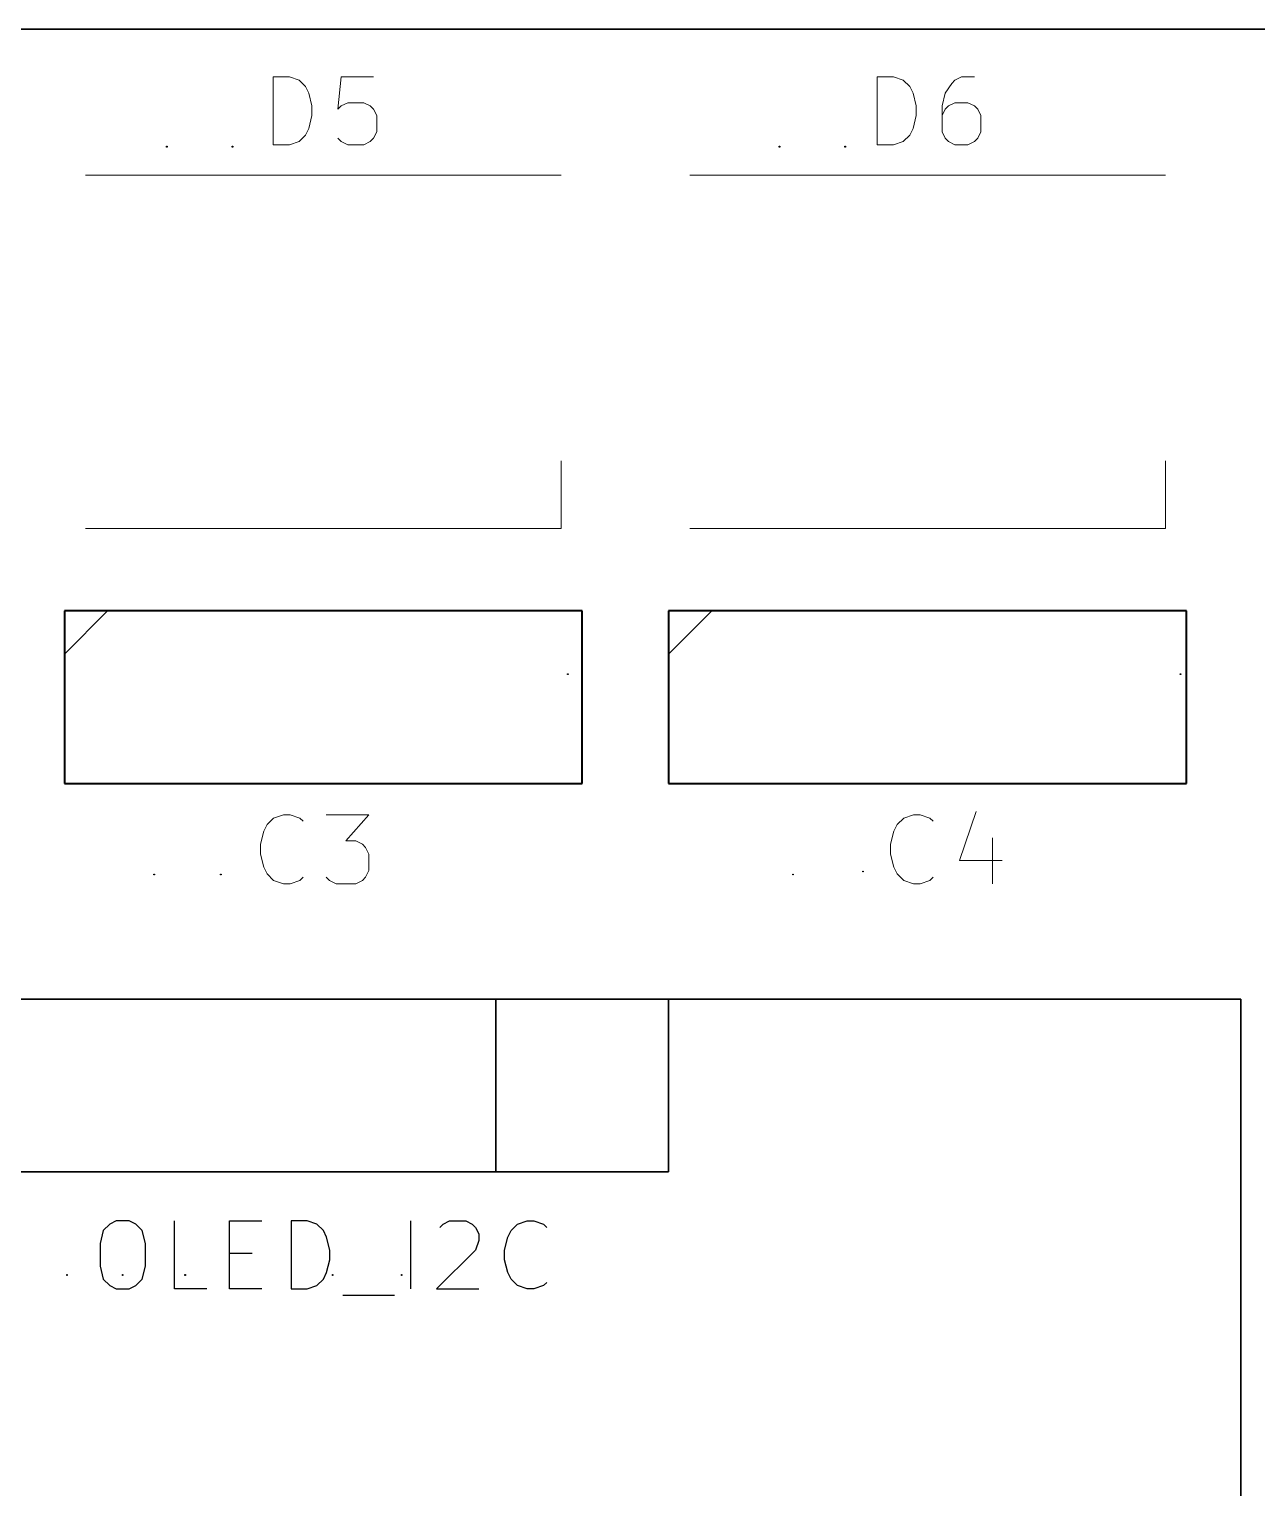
# Model space of a CAD drawing. Header units: millimetres. Extents: x -139 to 75, y -28 to 93.
# Drawn here: x -116.92 to -98.86, y 53.27 to 74.73 of the extents above; entities that cross this region are included whole.
import ezdxf

# ---------------------------------------------------------------- set-up
doc = ezdxf.new("R2010")
doc.units = ezdxf.units.MM
doc.header["$MEASUREMENT"] = 0
doc.header["$XCLIPFRAME"] = 0
doc.layers.add('Layer 1', color=7, linetype='Continuous')
picture_1 = doc.add_image_def('image117.jpg', size_in_pixel=(45, 45))
picture_2 = doc.add_image_def('image118.jpg', size_in_pixel=(45, 45))
picture_3 = doc.add_image_def('image132.jpg', size_in_pixel=(34, 72))
picture_4 = doc.add_image_def('image133.jpg', size_in_pixel=(34, 72))
picture_5 = doc.add_image_def('image134.jpg', size_in_pixel=(40, 72))
picture_6 = doc.add_image_def('image135.jpg', size_in_pixel=(44, 72))
picture_7 = doc.add_image_def('image136.jpg', size_in_pixel=(44, 72))
picture_8 = doc.add_image_def('image172.jpg', size_in_pixel=(45, 73))
picture_9 = doc.add_image_def('image173.jpg', size_in_pixel=(45, 73))
picture_10 = doc.add_image_def('image174.jpg', size_in_pixel=(45, 73))
picture_11 = doc.add_image_def('image175.jpg', size_in_pixel=(45, 52))
picture_12 = doc.add_image_def('image230.jpg', size_in_pixel=(41, 72))
picture_13 = doc.add_image_def('image231.jpg', size_in_pixel=(41, 72))
picture_14 = doc.add_image_def('image232.jpg', size_in_pixel=(41, 72))
picture_15 = doc.add_image_def('image233.jpg', size_in_pixel=(41, 72))

msp = doc.modelspace()

# ---------------------------------------------------------------- linework, layer by layer
at = {"layer": 'Layer 1', "color": 52, "lineweight": 30}
msp.add_open_spline([(-92.3544, 74.7349), (-92.3544, 74.7349), (-132.3542, 74.7349), (-132.3542, 74.7349)], degree=3, dxfattribs=at)
at = {"layer": 'Layer 1', "color": 52, "lineweight": 15}
for points, knots in [([(-113.3296, 73.0331), (-113.3296, 73.0331), (-113.3296, 74.0339), (-113.3296, 74.0339), (-113.3296, 74.0339), (-113.3296, 74.0339), (-113.0909, 74.0339), (-113.0909, 74.0339), (-113.0909, 74.0339), (-113.0909, 74.0339), (-112.9486, 73.9856), (-112.9486, 73.9856), (-112.9486, 73.9856), (-112.9486, 73.9856), (-112.8521, 73.8917), (-112.8521, 73.8917), (-112.8521, 73.8917), (-112.8521, 73.8917), (-112.8038, 73.7951), (-112.8038, 73.7951), (-112.8038, 73.7951), (-112.8038, 73.7951), (-112.7581, 73.6046), (-112.7581, 73.6046), (-112.7581, 73.6046), (-112.7581, 73.6046), (-112.7581, 73.4624), (-112.7581, 73.4624), (-112.7581, 73.4624), (-112.7581, 73.4624), (-112.8038, 73.2719), (-112.8038, 73.2719), (-112.8038, 73.2719), (-112.8038, 73.2719), (-112.8521, 73.1754), (-112.8521, 73.1754), (-112.8521, 73.1754), (-112.8521, 73.1754), (-112.9486, 73.0814), (-112.9486, 73.0814), (-112.9486, 73.0814), (-112.9486, 73.0814), (-113.0909, 73.0331), (-113.0909, 73.0331), (-113.0909, 73.0331), (-113.0909, 73.0331), (-113.3296, 73.0331), (-113.3296, 73.0331)], [0, 0, 0, 0, 0.0769231, 0.0769231, 0.0769231, 0.0769231, 0.1538462, 0.1538462, 0.1538462, 0.1538462, 0.2307692, 0.2307692, 0.2307692, 0.2307692, 0.3076923, 0.3076923, 0.3076923, 0.3076923, 0.3846154, 0.3846154, 0.3846154, 0.3846154, 0.4615385, 0.4615385, 0.4615385, 0.4615385, 0.5384615, 0.5384615, 0.5384615, 0.5384615, 0.6153846, 0.6153846, 0.6153846, 0.6153846, 0.6923077, 0.6923077, 0.6923077, 0.6923077, 0.7692308, 0.7692308, 0.7692308, 0.7692308, 0.8461538, 0.8461538, 0.8461538, 0.8461538, 1, 1, 1, 1]), ([(-111.8514, 74.0339), (-111.8514, 74.0339), (-112.3289, 74.0339), (-112.3289, 74.0339), (-112.3289, 74.0339), (-112.3289, 74.0339), (-112.3771, 73.5564), (-112.3771, 73.5564), (-112.3771, 73.5564), (-112.3771, 73.5564), (-112.3289, 73.6046), (-112.3289, 73.6046), (-112.3289, 73.6046), (-112.3289, 73.6046), (-112.2324, 73.6529), (-112.2324, 73.6529), (-112.2324, 73.6529), (-112.2324, 73.6529), (-111.9962, 73.6529), (-111.9962, 73.6529), (-111.9962, 73.6529), (-111.9962, 73.6529), (-111.8997, 73.6046), (-111.8997, 73.6046), (-111.8997, 73.6046), (-111.8997, 73.6046), (-111.8514, 73.5564), (-111.8514, 73.5564), (-111.8514, 73.5564), (-111.8514, 73.5564), (-111.8057, 73.4624), (-111.8057, 73.4624), (-111.8057, 73.4624), (-111.8057, 73.4624), (-111.8057, 73.2236), (-111.8057, 73.2236), (-111.8057, 73.2236), (-111.8057, 73.2236), (-111.8514, 73.1297), (-111.8514, 73.1297), (-111.8514, 73.1297), (-111.8514, 73.1297), (-111.8997, 73.0814), (-111.8997, 73.0814), (-111.8997, 73.0814), (-111.8997, 73.0814), (-111.9962, 73.0331), (-111.9962, 73.0331), (-111.9962, 73.0331), (-111.9962, 73.0331), (-112.2324, 73.0331), (-112.2324, 73.0331), (-112.2324, 73.0331), (-112.2324, 73.0331), (-112.3289, 73.0814), (-112.3289, 73.0814), (-112.3289, 73.0814), (-112.3289, 73.0814), (-112.3771, 73.1297), (-112.3771, 73.1297)], [0, 0, 0, 0, 0.0625, 0.0625, 0.0625, 0.0625, 0.125, 0.125, 0.125, 0.125, 0.1875, 0.1875, 0.1875, 0.1875, 0.25, 0.25, 0.25, 0.25, 0.3125, 0.3125, 0.3125, 0.3125, 0.375, 0.375, 0.375, 0.375, 0.4375, 0.4375, 0.4375, 0.4375, 0.5, 0.5, 0.5, 0.5, 0.5625, 0.5625, 0.5625, 0.5625, 0.625, 0.625, 0.625, 0.625, 0.6875, 0.6875, 0.6875, 0.6875, 0.75, 0.75, 0.75, 0.75, 0.8125, 0.8125, 0.8125, 0.8125, 0.875, 0.875, 0.875, 0.875, 1, 1, 1, 1]), ([(-111.8514, 74.0339), (-111.8514, 74.0339), (-111.8514, 74.0339), (-111.8514, 74.0339), (-111.8514, 74.0339), (-111.8514, 74.0339), (-111.8514, 74.0339), (-111.8514, 74.0339)], [0, 0, 0, 0, 0.3333333, 0.3333333, 0.3333333, 0.3333333, 1, 1, 1, 1]), ([(-104.4397, 73.0331), (-104.4397, 73.0331), (-104.4397, 74.0339), (-104.4397, 74.0339), (-104.4397, 74.0339), (-104.4397, 74.0339), (-104.201, 74.0339), (-104.201, 74.0339), (-104.201, 74.0339), (-104.201, 74.0339), (-104.0587, 73.9856), (-104.0587, 73.9856), (-104.0587, 73.9856), (-104.0587, 73.9856), (-103.9622, 73.8917), (-103.9622, 73.8917), (-103.9622, 73.8917), (-103.9622, 73.8917), (-103.9139, 73.7951), (-103.9139, 73.7951), (-103.9139, 73.7951), (-103.9139, 73.7951), (-103.8682, 73.6046), (-103.8682, 73.6046), (-103.8682, 73.6046), (-103.8682, 73.6046), (-103.8682, 73.4624), (-103.8682, 73.4624), (-103.8682, 73.4624), (-103.8682, 73.4624), (-103.9139, 73.2719), (-103.9139, 73.2719), (-103.9139, 73.2719), (-103.9139, 73.2719), (-103.9622, 73.1754), (-103.9622, 73.1754), (-103.9622, 73.1754), (-103.9622, 73.1754), (-104.0587, 73.0814), (-104.0587, 73.0814), (-104.0587, 73.0814), (-104.0587, 73.0814), (-104.201, 73.0331), (-104.201, 73.0331), (-104.201, 73.0331), (-104.201, 73.0331), (-104.4397, 73.0331), (-104.4397, 73.0331)], [0, 0, 0, 0, 0.0769231, 0.0769231, 0.0769231, 0.0769231, 0.1538462, 0.1538462, 0.1538462, 0.1538462, 0.2307692, 0.2307692, 0.2307692, 0.2307692, 0.3076923, 0.3076923, 0.3076923, 0.3076923, 0.3846154, 0.3846154, 0.3846154, 0.3846154, 0.4615385, 0.4615385, 0.4615385, 0.4615385, 0.5384615, 0.5384615, 0.5384615, 0.5384615, 0.6153846, 0.6153846, 0.6153846, 0.6153846, 0.6923077, 0.6923077, 0.6923077, 0.6923077, 0.7692308, 0.7692308, 0.7692308, 0.7692308, 0.8461538, 0.8461538, 0.8461538, 0.8461538, 1, 1, 1, 1]), ([(-103.0097, 74.0339), (-103.0097, 74.0339), (-103.2002, 74.0339), (-103.2002, 74.0339), (-103.2002, 74.0339), (-103.2002, 74.0339), (-103.2967, 73.9856), (-103.2967, 73.9856), (-103.2967, 73.9856), (-103.2967, 73.9856), (-103.3424, 73.9374), (-103.3424, 73.9374), (-103.3424, 73.9374), (-103.3424, 73.9374), (-103.439, 73.7951), (-103.439, 73.7951), (-103.439, 73.7951), (-103.439, 73.7951), (-103.4872, 73.6046), (-103.4872, 73.6046), (-103.4872, 73.6046), (-103.4872, 73.6046), (-103.4872, 73.2236), (-103.4872, 73.2236), (-103.4872, 73.2236), (-103.4872, 73.2236), (-103.439, 73.1297), (-103.439, 73.1297), (-103.439, 73.1297), (-103.439, 73.1297), (-103.3907, 73.0814), (-103.3907, 73.0814), (-103.3907, 73.0814), (-103.3907, 73.0814), (-103.2967, 73.0331), (-103.2967, 73.0331), (-103.2967, 73.0331), (-103.2967, 73.0331), (-103.1062, 73.0331), (-103.1062, 73.0331), (-103.1062, 73.0331), (-103.1062, 73.0331), (-103.0097, 73.0814), (-103.0097, 73.0814), (-103.0097, 73.0814), (-103.0097, 73.0814), (-102.9614, 73.1297), (-102.9614, 73.1297), (-102.9614, 73.1297), (-102.9614, 73.1297), (-102.9157, 73.2236), (-102.9157, 73.2236), (-102.9157, 73.2236), (-102.9157, 73.2236), (-102.9157, 73.4624), (-102.9157, 73.4624), (-102.9157, 73.4624), (-102.9157, 73.4624), (-102.9614, 73.5564), (-102.9614, 73.5564), (-102.9614, 73.5564), (-102.9614, 73.5564), (-103.0097, 73.6046), (-103.0097, 73.6046), (-103.0097, 73.6046), (-103.0097, 73.6046), (-103.1062, 73.6529), (-103.1062, 73.6529), (-103.1062, 73.6529), (-103.1062, 73.6529), (-103.2967, 73.6529), (-103.2967, 73.6529), (-103.2967, 73.6529), (-103.2967, 73.6529), (-103.3907, 73.6046), (-103.3907, 73.6046), (-103.3907, 73.6046), (-103.3907, 73.6046), (-103.439, 73.5564), (-103.439, 73.5564), (-103.439, 73.5564), (-103.439, 73.5564), (-103.4872, 73.4624), (-103.4872, 73.4624)], [0, 0, 0, 0, 0.0454545, 0.0454545, 0.0454545, 0.0454545, 0.0909091, 0.0909091, 0.0909091, 0.0909091, 0.1363636, 0.1363636, 0.1363636, 0.1363636, 0.1818182, 0.1818182, 0.1818182, 0.1818182, 0.2272727, 0.2272727, 0.2272727, 0.2272727, 0.2727273, 0.2727273, 0.2727273, 0.2727273, 0.3181818, 0.3181818, 0.3181818, 0.3181818, 0.3636364, 0.3636364, 0.3636364, 0.3636364, 0.4090909, 0.4090909, 0.4090909, 0.4090909, 0.4545455, 0.4545455, 0.4545455, 0.4545455, 0.5, 0.5, 0.5, 0.5, 0.5454545, 0.5454545, 0.5454545, 0.5454545, 0.5909091, 0.5909091, 0.5909091, 0.5909091, 0.6363636, 0.6363636, 0.6363636, 0.6363636, 0.6818182, 0.6818182, 0.6818182, 0.6818182, 0.7272727, 0.7272727, 0.7272727, 0.7272727, 0.7727273, 0.7727273, 0.7727273, 0.7727273, 0.8181818, 0.8181818, 0.8181818, 0.8181818, 0.8636364, 0.8636364, 0.8636364, 0.8636364, 0.9090909, 0.9090909, 0.9090909, 0.9090909, 1, 1, 1, 1]), ([(-103.0097, 74.0339), (-103.0097, 74.0339), (-103.0097, 74.0339), (-103.0097, 74.0339), (-103.0097, 74.0339), (-103.0097, 74.0339), (-103.0097, 74.0339), (-103.0097, 74.0339)], [0, 0, 0, 0, 0.3333333, 0.3333333, 0.3333333, 0.3333333, 1, 1, 1, 1])]:
    msp.add_open_spline(points, degree=3, knots=knots, dxfattribs=at)
at = {"layer": 'Layer 1', "color": 136, "lineweight": 13}
for points in [[(-116.0906, 72.5861), (-116.0906, 72.5861), (-109.0905, 72.5861), (-109.0905, 72.5861)], [(-107.2007, 72.5861), (-107.2007, 72.5861), (-100.2005, 72.5861), (-100.2005, 72.5861)], [(-109.0905, 67.3867), (-109.0905, 67.3867), (-109.0905, 68.3849), (-109.0905, 68.3849)], [(-100.2005, 67.3867), (-100.2005, 67.3867), (-100.2005, 68.3849), (-100.2005, 68.3849)], [(-116.0906, 67.3867), (-116.0906, 67.3867), (-109.0905, 67.3867), (-109.0905, 67.3867)], [(-107.2007, 67.3867), (-107.2007, 67.3867), (-100.2005, 67.3867), (-100.2005, 67.3867)]]:
    msp.add_open_spline(points, degree=3, dxfattribs=at)
for points in [[(-116.0906, 72.5861), (-116.0906, 72.5861), (-116.0906, 72.5861), (-116.0906, 72.5861), (-116.0906, 72.5861), (-116.0906, 72.5861), (-116.0906, 72.5861), (-116.0906, 72.5861)], [(-107.2007, 72.5861), (-107.2007, 72.5861), (-107.2007, 72.5861), (-107.2007, 72.5861), (-107.2007, 72.5861), (-107.2007, 72.5861), (-107.2007, 72.5861), (-107.2007, 72.5861)], [(-116.0906, 67.3867), (-116.0906, 67.3867), (-116.0906, 67.3867), (-116.0906, 67.3867), (-116.0906, 67.3867), (-116.0906, 67.3867), (-116.0906, 67.3867), (-116.0906, 67.3867)], [(-109.0905, 67.3867), (-109.0905, 67.3867), (-109.0905, 67.3867), (-109.0905, 67.3867), (-109.0905, 67.3867), (-109.0905, 67.3867), (-109.0905, 67.3867), (-109.0905, 67.3867)], [(-107.2007, 67.3867), (-107.2007, 67.3867), (-107.2007, 67.3867), (-107.2007, 67.3867), (-107.2007, 67.3867), (-107.2007, 67.3867), (-107.2007, 67.3867), (-107.2007, 67.3867)], [(-100.2005, 67.3867), (-100.2005, 67.3867), (-100.2005, 67.3867), (-100.2005, 67.3867), (-100.2005, 67.3867), (-100.2005, 67.3867), (-100.2005, 67.3867), (-100.2005, 67.3867)]]:
    msp.add_open_spline(points, degree=3, knots=[0, 0, 0, 0, 0.3333333, 0.3333333, 0.3333333, 0.3333333, 1, 1, 1, 1], dxfattribs=at)
at = {"layer": 'Layer 1', "color": 136, "lineweight": 40}
for points in [[(-116.4005, 66.1751), (-116.4005, 66.1751), (-116.4005, 63.6351), (-116.4005, 63.6351)], [(-108.7806, 66.1751), (-108.7806, 66.1751), (-116.4005, 66.1751), (-116.4005, 66.1751)], [(-108.7806, 63.6351), (-108.7806, 63.6351), (-108.7806, 66.1751), (-108.7806, 66.1751)], [(-107.5106, 66.1751), (-107.5106, 66.1751), (-107.5106, 63.6351), (-107.5106, 63.6351)], [(-99.8906, 66.1751), (-99.8906, 66.1751), (-107.5106, 66.1751), (-107.5106, 66.1751)], [(-99.8906, 63.6351), (-99.8906, 63.6351), (-99.8906, 66.1751), (-99.8906, 66.1751)], [(-116.4005, 63.6351), (-116.4005, 63.6351), (-108.7806, 63.6351), (-108.7806, 63.6351)], [(-107.5106, 63.6351), (-107.5106, 63.6351), (-99.8906, 63.6351), (-99.8906, 63.6351)]]:
    msp.add_open_spline(points, degree=3, dxfattribs=at)
for points in [[(-116.4005, 66.1751), (-116.4005, 66.1751), (-116.4005, 66.1751), (-116.4005, 66.1751), (-116.4005, 66.1751), (-116.4005, 66.1751), (-116.4005, 66.1751), (-116.4005, 66.1751)], [(-108.7806, 66.1751), (-108.7806, 66.1751), (-108.7806, 66.1751), (-108.7806, 66.1751), (-108.7806, 66.1751), (-108.7806, 66.1751), (-108.7806, 66.1751), (-108.7806, 66.1751)], [(-107.5106, 66.1751), (-107.5106, 66.1751), (-107.5106, 66.1751), (-107.5106, 66.1751), (-107.5106, 66.1751), (-107.5106, 66.1751), (-107.5106, 66.1751), (-107.5106, 66.1751)], [(-99.8906, 66.1751), (-99.8906, 66.1751), (-99.8906, 66.1751), (-99.8906, 66.1751), (-99.8906, 66.1751), (-99.8906, 66.1751), (-99.8906, 66.1751), (-99.8906, 66.1751)], [(-116.4005, 63.6351), (-116.4005, 63.6351), (-116.4005, 63.6351), (-116.4005, 63.6351), (-116.4005, 63.6351), (-116.4005, 63.6351), (-116.4005, 63.6351), (-116.4005, 63.6351)], [(-108.7806, 63.6351), (-108.7806, 63.6351), (-108.7806, 63.6351), (-108.7806, 63.6351), (-108.7806, 63.6351), (-108.7806, 63.6351), (-108.7806, 63.6351), (-108.7806, 63.6351)], [(-107.5106, 63.6351), (-107.5106, 63.6351), (-107.5106, 63.6351), (-107.5106, 63.6351), (-107.5106, 63.6351), (-107.5106, 63.6351), (-107.5106, 63.6351), (-107.5106, 63.6351)], [(-99.8906, 63.6351), (-99.8906, 63.6351), (-99.8906, 63.6351), (-99.8906, 63.6351), (-99.8906, 63.6351), (-99.8906, 63.6351), (-99.8906, 63.6351), (-99.8906, 63.6351)]]:
    msp.add_open_spline(points, degree=3, knots=[0, 0, 0, 0, 0.3333333, 0.3333333, 0.3333333, 0.3333333, 1, 1, 1, 1], dxfattribs=at)
at = {"layer": 'Layer 1', "color": 136, "lineweight": 30}
for points in [[(-116.4005, 65.5401), (-116.4005, 65.5401), (-115.7655, 66.1751), (-115.7655, 66.1751)], [(-107.5106, 65.5401), (-107.5106, 65.5401), (-106.8756, 66.1751), (-106.8756, 66.1751)], [(-126.0906, 60.4601), (-126.0906, 60.4601), (-99.0905, 60.4601), (-99.0905, 60.4601)], [(-117.6705, 60.4601), (-117.6705, 60.4601), (-107.5106, 60.4601), (-107.5106, 60.4601)], [(-110.0506, 57.9201), (-110.0506, 57.9201), (-110.0506, 60.4601), (-110.0506, 60.4601)], [(-107.5106, 60.4601), (-107.5106, 60.4601), (-107.5106, 57.9201), (-107.5106, 57.9201)], [(-99.0905, 60.4601), (-99.0905, 60.4601), (-99.0905, 33.46), (-99.0905, 33.46)], [(-107.5106, 57.9201), (-107.5106, 57.9201), (-117.6705, 57.9201), (-117.6705, 57.9201)]]:
    msp.add_open_spline(points, degree=3, dxfattribs=at)
for points in [[(-116.4005, 65.5401), (-116.4005, 65.5401), (-116.4005, 65.5401), (-116.4005, 65.5401), (-116.4005, 65.5401), (-116.4005, 65.5401), (-116.4005, 65.5401), (-116.4005, 65.5401)], [(-107.5106, 65.5401), (-107.5106, 65.5401), (-107.5106, 65.5401), (-107.5106, 65.5401), (-107.5106, 65.5401), (-107.5106, 65.5401), (-107.5106, 65.5401), (-107.5106, 65.5401)], [(-107.5106, 60.4601), (-107.5106, 60.4601), (-107.5106, 60.4601), (-107.5106, 60.4601), (-107.5106, 60.4601), (-107.5106, 60.4601), (-107.5106, 60.4601), (-107.5106, 60.4601)], [(-99.0905, 60.4601), (-99.0905, 60.4601), (-99.0905, 60.4601), (-99.0905, 60.4601), (-99.0905, 60.4601), (-99.0905, 60.4601), (-99.0905, 60.4601), (-99.0905, 60.4601)], [(-110.0506, 57.9201), (-110.0506, 57.9201), (-110.0506, 57.9201), (-110.0506, 57.9201), (-110.0506, 57.9201), (-110.0506, 57.9201), (-110.0506, 57.9201), (-110.0506, 57.9201)], [(-107.5106, 57.9201), (-107.5106, 57.9201), (-107.5106, 57.9201), (-107.5106, 57.9201), (-107.5106, 57.9201), (-107.5106, 57.9201), (-107.5106, 57.9201), (-107.5106, 57.9201)]]:
    msp.add_open_spline(points, degree=3, knots=[0, 0, 0, 0, 0.3333333, 0.3333333, 0.3333333, 0.3333333, 1, 1, 1, 1], dxfattribs=at)
at = {"layer": 'Layer 1', "color": 136, "lineweight": 20}
for points, knots in [([(-112.8877, 62.2585), (-112.8877, 62.2585), (-112.9359, 62.2077), (-112.9359, 62.2077), (-112.9359, 62.2077), (-112.9359, 62.2077), (-113.0807, 62.1594), (-113.0807, 62.1594), (-113.0807, 62.1594), (-113.0807, 62.1594), (-113.1772, 62.1594), (-113.1772, 62.1594), (-113.1772, 62.1594), (-113.1772, 62.1594), (-113.322, 62.2077), (-113.322, 62.2077), (-113.322, 62.2077), (-113.322, 62.2077), (-113.4185, 62.3067), (-113.4185, 62.3067), (-113.4185, 62.3067), (-113.4185, 62.3067), (-113.4668, 62.4032), (-113.4668, 62.4032), (-113.4668, 62.4032), (-113.4668, 62.4032), (-113.515, 62.5963), (-113.515, 62.5963), (-113.515, 62.5963), (-113.515, 62.5963), (-113.515, 62.7411), (-113.515, 62.7411), (-113.515, 62.7411), (-113.515, 62.7411), (-113.4668, 62.9341), (-113.4668, 62.9341), (-113.4668, 62.9341), (-113.4668, 62.9341), (-113.4185, 63.0306), (-113.4185, 63.0306), (-113.4185, 63.0306), (-113.4185, 63.0306), (-113.322, 63.1271), (-113.322, 63.1271), (-113.322, 63.1271), (-113.322, 63.1271), (-113.1772, 63.1754), (-113.1772, 63.1754), (-113.1772, 63.1754), (-113.1772, 63.1754), (-113.0807, 63.1754), (-113.0807, 63.1754), (-113.0807, 63.1754), (-113.0807, 63.1754), (-112.9359, 63.1271), (-112.9359, 63.1271), (-112.9359, 63.1271), (-112.9359, 63.1271), (-112.8877, 63.0789), (-112.8877, 63.0789)], [0, 0, 0, 0, 0.0625, 0.0625, 0.0625, 0.0625, 0.125, 0.125, 0.125, 0.125, 0.1875, 0.1875, 0.1875, 0.1875, 0.25, 0.25, 0.25, 0.25, 0.3125, 0.3125, 0.3125, 0.3125, 0.375, 0.375, 0.375, 0.375, 0.4375, 0.4375, 0.4375, 0.4375, 0.5, 0.5, 0.5, 0.5, 0.5625, 0.5625, 0.5625, 0.5625, 0.625, 0.625, 0.625, 0.625, 0.6875, 0.6875, 0.6875, 0.6875, 0.75, 0.75, 0.75, 0.75, 0.8125, 0.8125, 0.8125, 0.8125, 0.875, 0.875, 0.875, 0.875, 1, 1, 1, 1]), ([(-112.5473, 63.1754), (-112.5473, 63.1754), (-111.92, 63.1754), (-111.92, 63.1754), (-111.92, 63.1754), (-111.92, 63.1754), (-112.2578, 62.7893), (-112.2578, 62.7893), (-112.2578, 62.7893), (-112.2578, 62.7893), (-112.1131, 62.7893), (-112.1131, 62.7893), (-112.1131, 62.7893), (-112.1131, 62.7893), (-112.0165, 62.7411), (-112.0165, 62.7411), (-112.0165, 62.7411), (-112.0165, 62.7411), (-111.9683, 62.6928), (-111.9683, 62.6928), (-111.9683, 62.6928), (-111.9683, 62.6928), (-111.92, 62.5963), (-111.92, 62.5963), (-111.92, 62.5963), (-111.92, 62.5963), (-111.92, 62.355), (-111.92, 62.355), (-111.92, 62.355), (-111.92, 62.355), (-111.9683, 62.2585), (-111.9683, 62.2585), (-111.9683, 62.2585), (-111.9683, 62.2585), (-112.0165, 62.2077), (-112.0165, 62.2077), (-112.0165, 62.2077), (-112.0165, 62.2077), (-112.1131, 62.1594), (-112.1131, 62.1594), (-112.1131, 62.1594), (-112.1131, 62.1594), (-112.4025, 62.1594), (-112.4025, 62.1594), (-112.4025, 62.1594), (-112.4025, 62.1594), (-112.499, 62.2077), (-112.499, 62.2077), (-112.499, 62.2077), (-112.499, 62.2077), (-112.5473, 62.2585), (-112.5473, 62.2585)], [0, 0, 0, 0, 0.0714286, 0.0714286, 0.0714286, 0.0714286, 0.1428571, 0.1428571, 0.1428571, 0.1428571, 0.2142857, 0.2142857, 0.2142857, 0.2142857, 0.2857143, 0.2857143, 0.2857143, 0.2857143, 0.3571429, 0.3571429, 0.3571429, 0.3571429, 0.4285714, 0.4285714, 0.4285714, 0.4285714, 0.5, 0.5, 0.5, 0.5, 0.5714286, 0.5714286, 0.5714286, 0.5714286, 0.6428571, 0.6428571, 0.6428571, 0.6428571, 0.7142857, 0.7142857, 0.7142857, 0.7142857, 0.7857143, 0.7857143, 0.7857143, 0.7857143, 0.8571429, 0.8571429, 0.8571429, 0.8571429, 1, 1, 1, 1]), ([(-112.5473, 63.1754), (-112.5473, 63.1754), (-112.5473, 63.1754), (-112.5473, 63.1754), (-112.5473, 63.1754), (-112.5473, 63.1754), (-112.5473, 63.1754), (-112.5473, 63.1754)], [0, 0, 0, 0, 0.3333333, 0.3333333, 0.3333333, 0.3333333, 1, 1, 1, 1]), ([(-103.6168, 62.2585), (-103.6168, 62.2585), (-103.665, 62.2077), (-103.665, 62.2077), (-103.665, 62.2077), (-103.665, 62.2077), (-103.8098, 62.1594), (-103.8098, 62.1594), (-103.8098, 62.1594), (-103.8098, 62.1594), (-103.9063, 62.1594), (-103.9063, 62.1594), (-103.9063, 62.1594), (-103.9063, 62.1594), (-104.0511, 62.2077), (-104.0511, 62.2077), (-104.0511, 62.2077), (-104.0511, 62.2077), (-104.1476, 62.3067), (-104.1476, 62.3067), (-104.1476, 62.3067), (-104.1476, 62.3067), (-104.1959, 62.4032), (-104.1959, 62.4032), (-104.1959, 62.4032), (-104.1959, 62.4032), (-104.2441, 62.5963), (-104.2441, 62.5963), (-104.2441, 62.5963), (-104.2441, 62.5963), (-104.2441, 62.7411), (-104.2441, 62.7411), (-104.2441, 62.7411), (-104.2441, 62.7411), (-104.1959, 62.9341), (-104.1959, 62.9341), (-104.1959, 62.9341), (-104.1959, 62.9341), (-104.1476, 63.0306), (-104.1476, 63.0306), (-104.1476, 63.0306), (-104.1476, 63.0306), (-104.0511, 63.1271), (-104.0511, 63.1271), (-104.0511, 63.1271), (-104.0511, 63.1271), (-103.9063, 63.1754), (-103.9063, 63.1754), (-103.9063, 63.1754), (-103.9063, 63.1754), (-103.8098, 63.1754), (-103.8098, 63.1754), (-103.8098, 63.1754), (-103.8098, 63.1754), (-103.665, 63.1271), (-103.665, 63.1271), (-103.665, 63.1271), (-103.665, 63.1271), (-103.6168, 63.0789), (-103.6168, 63.0789)], [0, 0, 0, 0, 0.0625, 0.0625, 0.0625, 0.0625, 0.125, 0.125, 0.125, 0.125, 0.1875, 0.1875, 0.1875, 0.1875, 0.25, 0.25, 0.25, 0.25, 0.3125, 0.3125, 0.3125, 0.3125, 0.375, 0.375, 0.375, 0.375, 0.4375, 0.4375, 0.4375, 0.4375, 0.5, 0.5, 0.5, 0.5, 0.5625, 0.5625, 0.5625, 0.5625, 0.625, 0.625, 0.625, 0.625, 0.6875, 0.6875, 0.6875, 0.6875, 0.75, 0.75, 0.75, 0.75, 0.8125, 0.8125, 0.8125, 0.8125, 0.875, 0.875, 0.875, 0.875, 1, 1, 1, 1]), ([(-102.9868, 63.2237), (-102.9868, 63.2237), (-103.2281, 62.4998), (-103.2281, 62.4998), (-103.2281, 62.4998), (-103.2281, 62.4998), (-102.6008, 62.4998), (-102.6008, 62.4998)], [0, 0, 0, 0, 0.3333333, 0.3333333, 0.3333333, 0.3333333, 1, 1, 1, 1]), ([(-102.9868, 63.2237), (-102.9868, 63.2237), (-102.9868, 63.2237), (-102.9868, 63.2237), (-102.9868, 63.2237), (-102.9868, 63.2237), (-102.9868, 63.2237), (-102.9868, 63.2237)], [0, 0, 0, 0, 0.3333333, 0.3333333, 0.3333333, 0.3333333, 1, 1, 1, 1]), ([(-102.7455, 62.8376), (-102.7455, 62.8376), (-102.7455, 62.8376), (-102.7455, 62.8376), (-102.7455, 62.8376), (-102.7455, 62.8376), (-102.7455, 62.8376), (-102.7455, 62.8376)], [0, 0, 0, 0, 0.3333333, 0.3333333, 0.3333333, 0.3333333, 1, 1, 1, 1]), ([(-112.8877, 62.2585), (-112.8877, 62.2585), (-112.8877, 62.2585), (-112.8877, 62.2585), (-112.8877, 62.2585), (-112.8877, 62.2585), (-112.8877, 62.2585), (-112.8877, 62.2585)], [0, 0, 0, 0, 0.3333333, 0.3333333, 0.3333333, 0.3333333, 1, 1, 1, 1]), ([(-103.6168, 62.2585), (-103.6168, 62.2585), (-103.6168, 62.2585), (-103.6168, 62.2585), (-103.6168, 62.2585), (-103.6168, 62.2585), (-103.6168, 62.2585), (-103.6168, 62.2585)], [0, 0, 0, 0, 0.3333333, 0.3333333, 0.3333333, 0.3333333, 1, 1, 1, 1])]:
    msp.add_open_spline(points, degree=3, knots=knots, dxfattribs=at)
msp.add_open_spline([(-102.7455, 62.8376), (-102.7455, 62.8376), (-102.7455, 62.1594), (-102.7455, 62.1594)], degree=3, dxfattribs=at)
at = {"layer": 'Layer 1', "color": 136, "lineweight": 25}
for points, knots in [([(-115.6385, 57.1988), (-115.6385, 57.1988), (-115.448, 57.1988), (-115.448, 57.1988), (-115.448, 57.1988), (-115.448, 57.1988), (-115.3515, 57.1505), (-115.3515, 57.1505), (-115.3515, 57.1505), (-115.3515, 57.1505), (-115.2575, 57.0565), (-115.2575, 57.0565), (-115.2575, 57.0565), (-115.2575, 57.0565), (-115.2092, 56.866), (-115.2092, 56.866), (-115.2092, 56.866), (-115.2092, 56.866), (-115.2092, 56.5308), (-115.2092, 56.5308), (-115.2092, 56.5308), (-115.2092, 56.5308), (-115.2575, 56.3428), (-115.2575, 56.3428), (-115.2575, 56.3428), (-115.2575, 56.3428), (-115.3515, 56.2463), (-115.3515, 56.2463), (-115.3515, 56.2463), (-115.3515, 56.2463), (-115.448, 56.198), (-115.448, 56.198), (-115.448, 56.198), (-115.448, 56.198), (-115.6385, 56.198), (-115.6385, 56.198), (-115.6385, 56.198), (-115.6385, 56.198), (-115.7325, 56.2463), (-115.7325, 56.2463), (-115.7325, 56.2463), (-115.7325, 56.2463), (-115.829, 56.3428), (-115.829, 56.3428), (-115.829, 56.3428), (-115.829, 56.3428), (-115.8772, 56.5308), (-115.8772, 56.5308), (-115.8772, 56.5308), (-115.8772, 56.5308), (-115.8772, 56.866), (-115.8772, 56.866), (-115.8772, 56.866), (-115.8772, 56.866), (-115.829, 57.0565), (-115.829, 57.0565), (-115.829, 57.0565), (-115.829, 57.0565), (-115.7325, 57.1505), (-115.7325, 57.1505), (-115.7325, 57.1505), (-115.7325, 57.1505), (-115.6385, 57.1988), (-115.6385, 57.1988)], [0, 0, 0, 0, 0.0588235, 0.0588235, 0.0588235, 0.0588235, 0.1176471, 0.1176471, 0.1176471, 0.1176471, 0.1764706, 0.1764706, 0.1764706, 0.1764706, 0.2352941, 0.2352941, 0.2352941, 0.2352941, 0.2941176, 0.2941176, 0.2941176, 0.2941176, 0.3529412, 0.3529412, 0.3529412, 0.3529412, 0.4117647, 0.4117647, 0.4117647, 0.4117647, 0.4705882, 0.4705882, 0.4705882, 0.4705882, 0.5294118, 0.5294118, 0.5294118, 0.5294118, 0.5882353, 0.5882353, 0.5882353, 0.5882353, 0.6470588, 0.6470588, 0.6470588, 0.6470588, 0.7058824, 0.7058824, 0.7058824, 0.7058824, 0.7647059, 0.7647059, 0.7647059, 0.7647059, 0.8235294, 0.8235294, 0.8235294, 0.8235294, 0.8823529, 0.8823529, 0.8823529, 0.8823529, 1, 1, 1, 1]), ([(-114.305, 56.198), (-114.305, 56.198), (-114.78, 56.198), (-114.78, 56.198), (-114.78, 56.198), (-114.78, 56.198), (-114.78, 57.1988), (-114.78, 57.1988)], [0, 0, 0, 0, 0.3333333, 0.3333333, 0.3333333, 0.3333333, 1, 1, 1, 1]), ([(-113.4947, 56.198), (-113.4947, 56.198), (-113.9722, 56.198), (-113.9722, 56.198), (-113.9722, 56.198), (-113.9722, 56.198), (-113.9722, 57.1988), (-113.9722, 57.1988), (-113.9722, 57.1988), (-113.9722, 57.1988), (-113.4947, 57.1988), (-113.4947, 57.1988)], [0, 0, 0, 0, 0.25, 0.25, 0.25, 0.25, 0.5, 0.5, 0.5, 0.5, 1, 1, 1, 1]), ([(-113.0655, 56.198), (-113.0655, 56.198), (-113.0655, 57.1988), (-113.0655, 57.1988), (-113.0655, 57.1988), (-113.0655, 57.1988), (-112.8292, 57.1988), (-112.8292, 57.1988), (-112.8292, 57.1988), (-112.8292, 57.1988), (-112.6845, 57.1505), (-112.6845, 57.1505), (-112.6845, 57.1505), (-112.6845, 57.1505), (-112.5905, 57.0565), (-112.5905, 57.0565), (-112.5905, 57.0565), (-112.5905, 57.0565), (-112.5422, 56.96), (-112.5422, 56.96), (-112.5422, 56.96), (-112.5422, 56.96), (-112.4965, 56.7695), (-112.4965, 56.7695), (-112.4965, 56.7695), (-112.4965, 56.7695), (-112.4965, 56.6273), (-112.4965, 56.6273), (-112.4965, 56.6273), (-112.4965, 56.6273), (-112.5422, 56.4368), (-112.5422, 56.4368), (-112.5422, 56.4368), (-112.5422, 56.4368), (-112.5905, 56.3428), (-112.5905, 56.3428), (-112.5905, 56.3428), (-112.5905, 56.3428), (-112.6845, 56.2463), (-112.6845, 56.2463), (-112.6845, 56.2463), (-112.6845, 56.2463), (-112.8292, 56.198), (-112.8292, 56.198), (-112.8292, 56.198), (-112.8292, 56.198), (-113.0655, 56.198), (-113.0655, 56.198)], [0, 0, 0, 0, 0.0769231, 0.0769231, 0.0769231, 0.0769231, 0.1538462, 0.1538462, 0.1538462, 0.1538462, 0.2307692, 0.2307692, 0.2307692, 0.2307692, 0.3076923, 0.3076923, 0.3076923, 0.3076923, 0.3846154, 0.3846154, 0.3846154, 0.3846154, 0.4615385, 0.4615385, 0.4615385, 0.4615385, 0.5384615, 0.5384615, 0.5384615, 0.5384615, 0.6153846, 0.6153846, 0.6153846, 0.6153846, 0.6923077, 0.6923077, 0.6923077, 0.6923077, 0.7692308, 0.7692308, 0.7692308, 0.7692308, 0.8461538, 0.8461538, 0.8461538, 0.8461538, 1, 1, 1, 1]), ([(-110.8761, 57.1023), (-110.8761, 57.1023), (-110.8278, 57.1505), (-110.8278, 57.1505), (-110.8278, 57.1505), (-110.8278, 57.1505), (-110.7338, 57.1988), (-110.7338, 57.1988), (-110.7338, 57.1988), (-110.7338, 57.1988), (-110.4951, 57.1988), (-110.4951, 57.1988), (-110.4951, 57.1988), (-110.4951, 57.1988), (-110.4011, 57.1505), (-110.4011, 57.1505), (-110.4011, 57.1505), (-110.4011, 57.1505), (-110.3528, 57.1023), (-110.3528, 57.1023), (-110.3528, 57.1023), (-110.3528, 57.1023), (-110.3046, 57.0083), (-110.3046, 57.0083), (-110.3046, 57.0083), (-110.3046, 57.0083), (-110.3046, 56.9118), (-110.3046, 56.9118), (-110.3046, 56.9118), (-110.3046, 56.9118), (-110.3528, 56.7695), (-110.3528, 56.7695), (-110.3528, 56.7695), (-110.3528, 56.7695), (-110.9243, 56.198), (-110.9243, 56.198), (-110.9243, 56.198), (-110.9243, 56.198), (-110.3046, 56.198), (-110.3046, 56.198)], [0, 0, 0, 0, 0.0909091, 0.0909091, 0.0909091, 0.0909091, 0.1818182, 0.1818182, 0.1818182, 0.1818182, 0.2727273, 0.2727273, 0.2727273, 0.2727273, 0.3636364, 0.3636364, 0.3636364, 0.3636364, 0.4545455, 0.4545455, 0.4545455, 0.4545455, 0.5454545, 0.5454545, 0.5454545, 0.5454545, 0.6363636, 0.6363636, 0.6363636, 0.6363636, 0.7272727, 0.7272727, 0.7272727, 0.7272727, 0.8181818, 0.8181818, 0.8181818, 0.8181818, 1, 1, 1, 1]), ([(-110.8761, 57.1023), (-110.8761, 57.1023), (-110.8761, 57.1023), (-110.8761, 57.1023), (-110.8761, 57.1023), (-110.8761, 57.1023), (-110.8761, 57.1023), (-110.8761, 57.1023)], [0, 0, 0, 0, 0.3333333, 0.3333333, 0.3333333, 0.3333333, 1, 1, 1, 1]), ([(-109.3038, 56.2945), (-109.3038, 56.2945), (-109.3521, 56.2463), (-109.3521, 56.2463), (-109.3521, 56.2463), (-109.3521, 56.2463), (-109.4943, 56.198), (-109.4943, 56.198), (-109.4943, 56.198), (-109.4943, 56.198), (-109.5908, 56.198), (-109.5908, 56.198), (-109.5908, 56.198), (-109.5908, 56.198), (-109.7331, 56.2463), (-109.7331, 56.2463), (-109.7331, 56.2463), (-109.7331, 56.2463), (-109.8296, 56.3428), (-109.8296, 56.3428), (-109.8296, 56.3428), (-109.8296, 56.3428), (-109.8753, 56.4368), (-109.8753, 56.4368), (-109.8753, 56.4368), (-109.8753, 56.4368), (-109.9236, 56.6273), (-109.9236, 56.6273), (-109.9236, 56.6273), (-109.9236, 56.6273), (-109.9236, 56.7695), (-109.9236, 56.7695), (-109.9236, 56.7695), (-109.9236, 56.7695), (-109.8753, 56.96), (-109.8753, 56.96), (-109.8753, 56.96), (-109.8753, 56.96), (-109.8296, 57.0565), (-109.8296, 57.0565), (-109.8296, 57.0565), (-109.8296, 57.0565), (-109.7331, 57.1505), (-109.7331, 57.1505), (-109.7331, 57.1505), (-109.7331, 57.1505), (-109.5908, 57.1988), (-109.5908, 57.1988), (-109.5908, 57.1988), (-109.5908, 57.1988), (-109.4943, 57.1988), (-109.4943, 57.1988), (-109.4943, 57.1988), (-109.4943, 57.1988), (-109.3521, 57.1505), (-109.3521, 57.1505), (-109.3521, 57.1505), (-109.3521, 57.1505), (-109.3038, 57.1023), (-109.3038, 57.1023)], [0, 0, 0, 0, 0.0625, 0.0625, 0.0625, 0.0625, 0.125, 0.125, 0.125, 0.125, 0.1875, 0.1875, 0.1875, 0.1875, 0.25, 0.25, 0.25, 0.25, 0.3125, 0.3125, 0.3125, 0.3125, 0.375, 0.375, 0.375, 0.375, 0.4375, 0.4375, 0.4375, 0.4375, 0.5, 0.5, 0.5, 0.5, 0.5625, 0.5625, 0.5625, 0.5625, 0.625, 0.625, 0.625, 0.625, 0.6875, 0.6875, 0.6875, 0.6875, 0.75, 0.75, 0.75, 0.75, 0.8125, 0.8125, 0.8125, 0.8125, 0.875, 0.875, 0.875, 0.875, 1, 1, 1, 1]), ([(-113.9722, 56.7213), (-113.9722, 56.7213), (-113.9722, 56.7213), (-113.9722, 56.7213), (-113.9722, 56.7213), (-113.9722, 56.7213), (-113.9722, 56.7213), (-113.9722, 56.7213)], [0, 0, 0, 0, 0.3333333, 0.3333333, 0.3333333, 0.3333333, 1, 1, 1, 1]), ([(-109.3038, 56.2945), (-109.3038, 56.2945), (-109.3038, 56.2945), (-109.3038, 56.2945), (-109.3038, 56.2945), (-109.3038, 56.2945), (-109.3038, 56.2945), (-109.3038, 56.2945)], [0, 0, 0, 0, 0.3333333, 0.3333333, 0.3333333, 0.3333333, 1, 1, 1, 1]), ([(-114.305, 56.198), (-114.305, 56.198), (-114.305, 56.198), (-114.305, 56.198), (-114.305, 56.198), (-114.305, 56.198), (-114.305, 56.198), (-114.305, 56.198)], [0, 0, 0, 0, 0.3333333, 0.3333333, 0.3333333, 0.3333333, 1, 1, 1, 1]), ([(-113.4947, 56.198), (-113.4947, 56.198), (-113.4947, 56.198), (-113.4947, 56.198), (-113.4947, 56.198), (-113.4947, 56.198), (-113.4947, 56.198), (-113.4947, 56.198)], [0, 0, 0, 0, 0.3333333, 0.3333333, 0.3333333, 0.3333333, 1, 1, 1, 1]), ([(-112.3061, 56.104), (-112.3061, 56.104), (-112.3061, 56.104), (-112.3061, 56.104), (-112.3061, 56.104), (-112.3061, 56.104), (-112.3061, 56.104), (-112.3061, 56.104)], [0, 0, 0, 0, 0.3333333, 0.3333333, 0.3333333, 0.3333333, 1, 1, 1, 1]), ([(-111.3053, 56.198), (-111.3053, 56.198), (-111.3053, 56.198), (-111.3053, 56.198), (-111.3053, 56.198), (-111.3053, 56.198), (-111.3053, 56.198), (-111.3053, 56.198)], [0, 0, 0, 0, 0.3333333, 0.3333333, 0.3333333, 0.3333333, 1, 1, 1, 1])]:
    msp.add_open_spline(points, degree=3, knots=knots, dxfattribs=at)
for points in [[(-111.3053, 56.198), (-111.3053, 56.198), (-111.3053, 57.1988), (-111.3053, 57.1988)], [(-113.9722, 56.7213), (-113.9722, 56.7213), (-113.637, 56.7213), (-113.637, 56.7213)], [(-112.3061, 56.104), (-112.3061, 56.104), (-111.5441, 56.104), (-111.5441, 56.104)]]:
    msp.add_open_spline(points, degree=3, dxfattribs=at)

# ---------------------------------------------------------------- pictures from other files: only their frames are drawn
at = {"layer": 'Layer 1', "color": 52}
image = msp.add_image(picture_12, insert=(-113.3296, 73.0331), size_in_units=(0.5694, 1), dxfattribs=at)
image.set_boundary_path([(-113.33, 73.033), (-112.758, 74.034)])
image.dxf.flags = 3
image = msp.add_image(picture_13, insert=(-112.3771, 73.0331), size_in_units=(0.5694, 1), dxfattribs=at)
image.set_boundary_path([(-112.377, 73.033), (-111.806, 74.034)])
image.dxf.flags = 3
image = msp.add_image(picture_14, insert=(-104.4397, 73.0331), size_in_units=(0.5694, 1), dxfattribs=at)
image.set_boundary_path([(-104.44, 73.033), (-103.868, 74.034)])
image.dxf.flags = 3
image = msp.add_image(picture_15, insert=(-103.4872, 73.0331), size_in_units=(0.5694, 1), dxfattribs=at)
image.set_boundary_path([(-103.487, 73.033), (-102.916, 74.034)])
image.dxf.flags = 3
at = {"layer": 'Layer 1', "color": 136}
image = msp.add_image(picture_1, insert=(-107.5106, 65.5401), size_in_units=(0.625, 0.625), dxfattribs=at)
image.set_boundary_path([(-107.51, 65.54), (-106.876, 66.175)])
image.dxf.flags = 3
image = msp.add_image(picture_2, insert=(-98.6206, 65.5401), size_in_units=(0.625, 0.625), dxfattribs=at)
image.set_boundary_path([(-98.62, 65.54), (-97.986, 66.175)])
image.dxf.flags = 3
image = msp.add_image(picture_8, insert=(-113.515, 62.1594), size_in_units=(0.625, 1.0139), dxfattribs=at)
image.set_boundary_path([(-113.515, 62.16), (-112.888, 63.175)])
image.dxf.flags = 3
image = msp.add_image(picture_9, insert=(-112.5473, 62.1594), size_in_units=(0.625, 1.0139), dxfattribs=at)
image.set_boundary_path([(-112.547, 62.16), (-111.92, 63.175)])
image.dxf.flags = 3
image = msp.add_image(picture_10, insert=(-104.2441, 62.1594), size_in_units=(0.625, 1.0139), dxfattribs=at)
image.set_boundary_path([(-104.244, 62.16), (-103.617, 63.175)])
image.dxf.flags = 3
image = msp.add_image(picture_11, insert=(-103.2281, 62.4998), size_in_units=(0.625, 0.7222), dxfattribs=at)
image.set_boundary_path([(-103.228, 62.5), (-102.601, 63.224)])
image.dxf.flags = 3
image = msp.add_image(picture_3, insert=(-114.78, 56.198), size_in_units=(0.4722, 1), dxfattribs=at)
image.set_boundary_path([(-114.78, 56.198), (-114.305, 57.199)])
image.dxf.flags = 3
image = msp.add_image(picture_4, insert=(-113.9722, 56.198), size_in_units=(0.4722, 1), dxfattribs=at)
image.set_boundary_path([(-113.972, 56.198), (-113.495, 57.199)])
image.dxf.flags = 3
image = msp.add_image(picture_5, insert=(-113.0655, 56.198), size_in_units=(0.5556, 1), dxfattribs=at)
image.set_boundary_path([(-113.066, 56.198), (-112.496, 57.199)])
image.dxf.flags = 3
image = msp.add_image(picture_6, insert=(-110.9243, 56.198), size_in_units=(0.6111, 1), dxfattribs=at)
image.set_boundary_path([(-110.924, 56.198), (-110.305, 57.199)])
image.dxf.flags = 3
image = msp.add_image(picture_7, insert=(-109.9236, 56.198), size_in_units=(0.6111, 1), dxfattribs=at)
image.set_boundary_path([(-109.924, 56.198), (-109.304, 57.199)])
image.dxf.flags = 3

doc.saveas('drawing.dxf')
